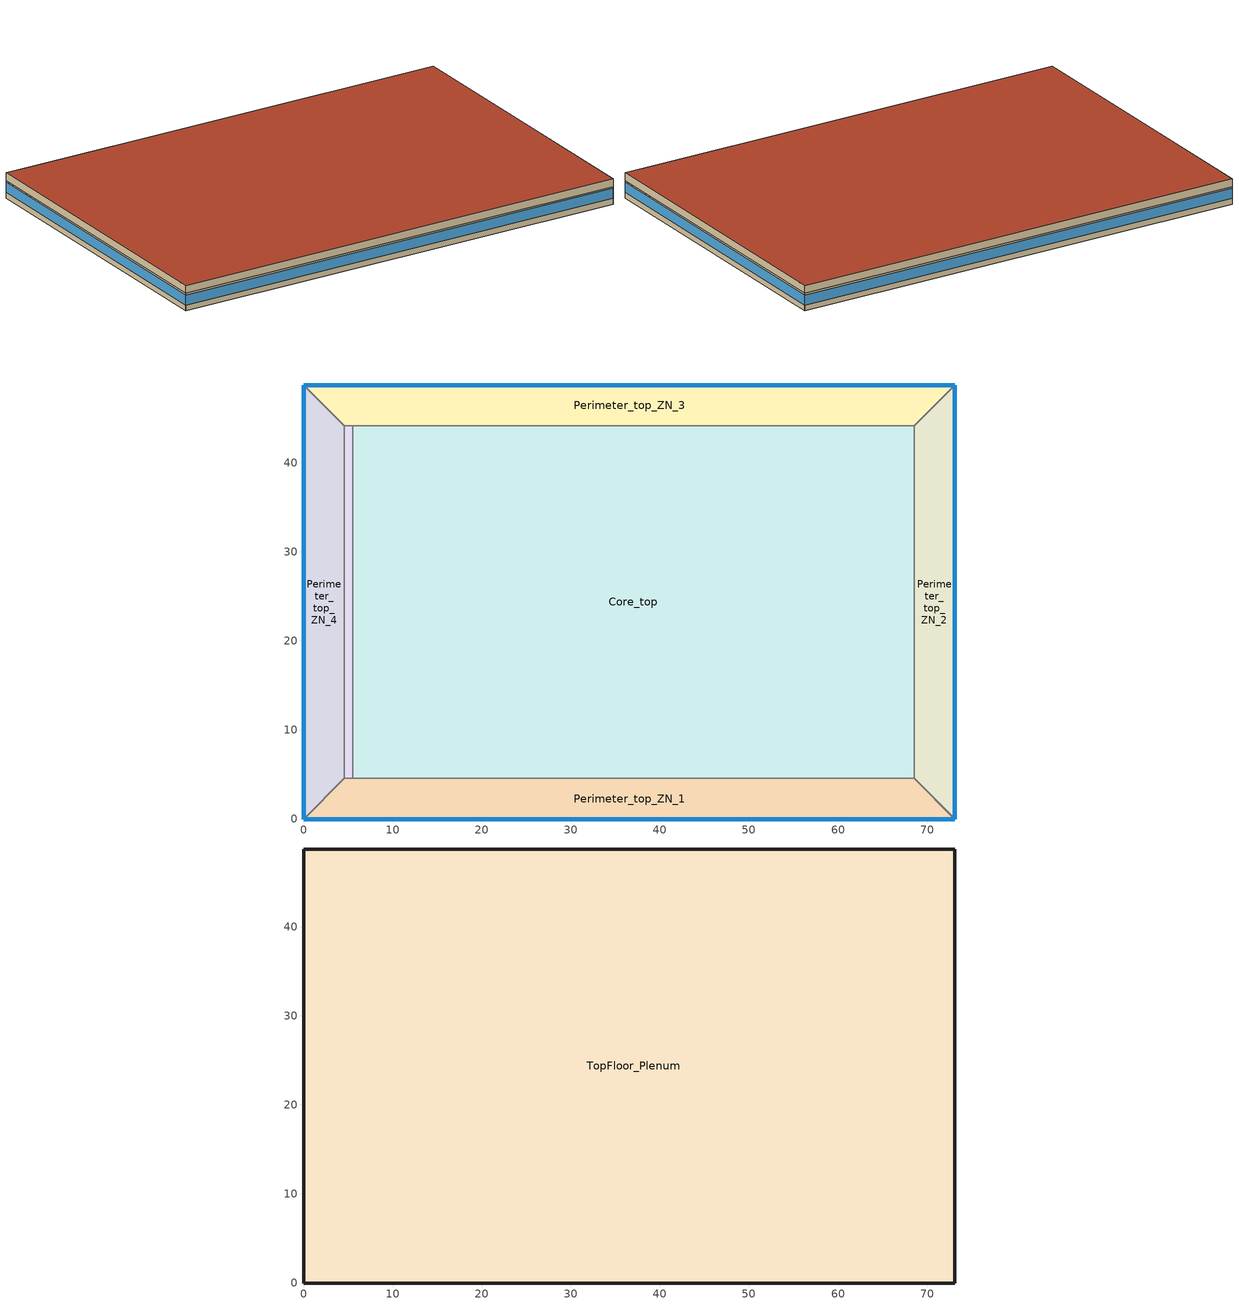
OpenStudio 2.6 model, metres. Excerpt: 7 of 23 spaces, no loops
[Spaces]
DataCenter_top_ZN_6
 floor adiabatic (BTAP-Int-Wall): 5.49,44.16 5.49,4.57 4.57,4.57 4.57,44.16 z43.6
 wall to Perimeter_top_ZN_4: 4.57,44.16 4.57,4.57 z43.6:46.34
 wall to Core_top: 5.49,4.57 5.49,44.16 z43.6:46.34
 wall to Perimeter_top_ZN_3: 5.49,44.16 4.57,44.16 z43.6:46.34
 wall to Perimeter_top_ZN_1: 4.57,4.57 5.49,4.57 z43.6:46.34
Perimeter_top_ZN_3
 floor adiabatic (BTAP-Int-Wall): 73.11,48.74 68.53,44.16 4.57,44.16 0,48.74 z43.6
 wall outside: 73.11,48.74 0,48.74 z43.6:46.34
 wall to Core_top: 5.49,44.16 68.53,44.16 z43.6:46.34
 wall to Perimeter_top_ZN_2: 68.53,44.16 73.11,48.74 z43.6:46.34
 wall to Perimeter_top_ZN_4: 0,48.74 4.57,44.16 z43.6:46.34
 window: 73.11,48.74 0,48.74 z44.51:46.1
Core_top
 floor adiabatic (BTAP-Int-Wall): 68.53,44.16 68.53,4.57 5.49,4.57 5.49,44.16 z43.6
 wall to Perimeter_top_ZN_1: 5.49,4.57 68.53,4.57 z43.6:46.34
 wall to Perimeter_top_ZN_2: 68.53,4.57 68.53,44.16 z43.6:46.34
Perimeter_top_ZN_2
 floor adiabatic (BTAP-Int-Wall): 73.11,48.74 73.11,0 68.53,4.57 68.53,44.16 z43.6
 wall outside: 73.11,0 73.11,48.74 z43.6:46.34
 wall to Perimeter_top_ZN_1: 68.53,4.57 73.11,0 z43.6:46.34
 window: 73.11,0 73.11,48.74 z44.51:46.1
Perimeter_top_ZN_1
 floor adiabatic (BTAP-Int-Wall): 68.53,4.57 73.11,0 0,0 4.57,4.57 z43.6
 wall outside: 0,0 73.11,0 z43.6:46.34
 wall to Perimeter_top_ZN_4: 4.57,4.57 0,0 z43.6:46.34
 window: 0,0 73.11,0 z44.51:46.1
Perimeter_top_ZN_4
 floor adiabatic (BTAP-Int-Wall): 0,48.74 4.57,44.16 4.57,4.57 0,0 z43.6
 wall outside: 0,48.74 0,0 z43.6:46.34
 window: 0,48.74 0,0 z44.51:46.1
TopFloor_Plenum
 floor to Perimeter_top_ZN_3: 73.11,48.74 68.53,44.16 4.57,44.16 0,48.74 z46.34
 floor to Perimeter_top_ZN_2: 73.11,48.74 73.11,0 68.53,4.57 68.53,44.16 z46.34
 floor to Perimeter_top_ZN_1: 68.53,4.57 73.11,0 0,0 4.57,4.57 z46.34
 floor to Perimeter_top_ZN_4: 0,48.74 4.57,44.16 4.57,4.57 0,0 z46.34
 floor to DataCenter_top_ZN_6: 5.49,44.16 5.49,4.57 4.57,4.57 4.57,44.16 z46.34
 floor to Core_top: 68.53,44.16 68.53,4.57 5.49,4.57 5.49,44.16 z46.34
 wall outside: 0,0 73.11,0 73.11,48.74 0,48.74 0,0 z46.34:47.56
 roof outside: 73.11,0 73.11,48.74 0,48.74 0,0 z47.56
[Building]
Building 1: North Axis {deg}=0; Default Construction Set=BTAP-Mass at hdd = 3890.0; Standards Number of Stories=13; Standards Number of Above Ground Stories=12; Standards Building Type=LargeOffice
[Site]
Toronto Pearson Intl AP_ON_CAN: Latitude {deg}=43.677; Longitude {deg}=-79.631; Time Zone {hr}=-5; Elevation {m}=173.4
[Site:WaterMainsTemperature]
Calculation Method=Correlation; Annual Average Outdoor Air Temperature {C}=9.05833; Maximum Difference In Monthly Average Outdoor Air Temperatures {deltaC}=28.3
[Site:GroundTemperature:BuildingSurface]
19.527, 19.502, 19.536, 19.598, 20.002, 21.64, 22.225, 22.375, 21.449, 20.121, 19.802, 19.633
[SizingPeriod:DesignDay] Barometric Pressure {Pa}=99259; Sky Clearness=0; Rain Indicator=0; Snow Indicator=0; Day of Month=21; Daylight Saving Time Indicator=0; Humidity Indicating Type=Wetbulb; Dry-Bulb Temperature Range Modifier Type=DefaultMultipliers
Name | Maximum Dry-Bulb Temperature {C} | Daily Dry-Bulb Temperature Range {deltaC} | Humidity Indicating Conditions at Maximum Dry-Bulb | Wind Speed {m/s} | Wind Direction {deg} | Month | Day Type | Solar Model Indicator | ASHRAE Taub | ASHRAE Taud
Toronto Pearson Intl AP Ann Clg .4% Condns DB=>MWB | 31.3 | 9.7 | 22.4 | 6 | 270 | 7 | SummerDesignDay | ASHRAETau | 0.425 | 2.27
Toronto Pearson Intl AP Ann Htg 99.6% Condns DB | -18 | 0 | -18 | 5.2 | 0 | 1 | WinterDesignDay | ASHRAEClearSky
[Material:NoMass] Roughness=Smooth; Thermal Absorptance=0.9; Solar Absorptance=0.7
Name | Thermal Resistance {m2-K/W} | Visible Absorptance
Typical Carpet Pad; Typical Carpet Pad 1 | 0.21648 | 0.8
Typical Insulation 1 | 5.20402 | 0.7
Typical Insulation 2 | 3.32618 | 0.7
Typical Insulation 3 | 5.46446 | 0.7
Typical Carpet Pad 2 | 1.25503 | 0.8
Typical Carpet Pad 3; Typical Carpet Pad 4 | 2.57255 | 0.8
Typical Insulation 4 | 0.454528 | 0.7
Typical Insulation 5 | 0.454545 | 0.7
[Material]
Name | Roughness | Thickness {m} | Conductivity {W/m-K} | Density {kg/m3} | Specific Heat {J/kg-K} | Thermal Absorptance | Solar Absorptance | Visible Absorptance
G05 25mm wood | MediumSmooth | 0.0254 | 0.15 | 608 | 1630 | 0.9 | 0.5 | 0.5
100mm Normalweight concrete floor 1 | MediumSmooth | 0.1016 | 2.31 | 2322 | 832
G01 13mm gypsum board 1 | Smooth | 0.0127 | 0.16 | 800 | 1090 | 0.9 | 0.7 | 0.5
4 in. Normalweight Concrete Floor 1 | MediumRough | 0.1016 | 2.31 | 2322 | 832 | 0.9 | 0.7 | 0.7
1IN Stucco 1 | Smooth | 0.0253 | 0.6918 | 1858 | 837 | 0.9 | 0.7 | 0.92
8IN CONCRETE HW RefBldg 1 | Rough | 0.2032 | 1.311 | 2240 | 836.8 | 0.9 | 0.7 | 0.7
1/2IN Gypsum 1 | Smooth | 0.0127 | 0.16 | 784.9 | 830 | 0.9 | 0.4 | 0.4
Metal Roof Surface 1; F08 Metal surface 1 | Smooth | 0.0008 | 45.28 | 7824 | 500 | 0.9 | 0.7 | 0.7
6 in. Normalweight Concrete Floor 1; 6 in. Normalweight Concrete Floor 2; 6 in. Normalweight Concrete Floor 3 | MediumRough | 0.1524 | 2.31 | 2322 | 832 | 0.9 | 0.7 | 0.7
[Construction]
BTAP-Int-Partition; BTAP-Int-Door: G05 25mm wood
BTAP-Int-Floor: 100mm Normalweight concrete floor 1, Typical Carpet Pad
BTAP-Int-Wall: G01 13mm gypsum board 1, G01 13mm gypsum board 1
BTAP-Int-Ceiling: Typical Carpet Pad, 100mm Normalweight concrete floor 1
BTAP-Int-Window: SimpleGlazing
BTAP-Ext-Floor-Mass:U-0.183: Typical Insulation 1, 4 in. Normalweight Concrete Floor 1, Typical Carpet Pad 1
BTAP-Ext-Wall-Mass:U-0.278: 1IN Stucco 1, 8IN CONCRETE HW RefBldg 1, Typical Insulation 2, 1/2IN Gypsum 1
BTAP-Ext-Roof-Metal:U-0.183: Metal Roof Surface 1, Typical Insulation 3
BTAP-Grnd-Floor-Mass:U-0.757: 6 in. Normalweight Concrete Floor 1, Typical Carpet Pad 2
BTAP-Grnd-Wall-Mass:U-0.379: 6 in. Normalweight Concrete Floor 2, Typical Carpet Pad 3
BTAP-Grnd-Roof-Mass:U-0.379: 6 in. Normalweight Concrete Floor 3, Typical Carpet Pad 4
BTAP-Ext-FixedWindow:U=0.220 SHGC=0.600; BTAP-Ext-GlassDoors:U=0.220 SHGC=0.600; BTAP-Ext-Skylights:U=0.220 SHGC=0.600; BTAP-Ext-DaylightDomes:U=0.220 SHGC=0.600; BTAP-Ext-DaylightDiffuser:U=0.220 SHGC=0.600: SimpleGlazing:U=0.220 SHGC=0.600
BTAP-Ext-Door:U-2.2: F08 Metal surface 1, Typical Insulation 4
BTAP-Ext-OverHeadDoor:U-2.2: Typical Insulation 5
[DefaultConstructionSet]
BTAP-Mass at hdd = 3890.0: Default Exterior Surface Constructions=BTAP-Mass at hdd = 3890.0; Default Interior Surface Constructions=Default Surface Constructions 2; Default Ground Contact Surface Constructions=BTAP-Mass at hdd = 3890.0 1; Default Exterior SubSurface Constructions=BTAP-Mass at hdd = 3890.0; Default Interior SubSurface Constructions=Default Sub Surface Constructions 2; Interior Partition Construction=BTAP-Int-Partition
[DefaultSurfaceConstructions]
Name | Floor Construction | Wall Construction | Roof Ceiling Construction
Default Surface Constructions 2 | BTAP-Int-Floor | BTAP-Int-Wall | BTAP-Int-Ceiling
BTAP-Mass at hdd = 3890.0 | BTAP-Ext-Floor-Mass:U-0.183 | BTAP-Ext-Wall-Mass:U-0.278 | BTAP-Ext-Roof-Metal:U-0.183
BTAP-Mass at hdd = 3890.0 1 | BTAP-Grnd-Floor-Mass:U-0.757 | BTAP-Grnd-Wall-Mass:U-0.379 | BTAP-Grnd-Roof-Mass:U-0.379
[DefaultSubSurfaceConstructions]
Name | Fixed Window Construction | Operable Window Construction | Door Construction | Glass Door Construction | Overhead Door Construction | Skylight Construction | Tubular Daylight Dome Construction | Tubular Daylight Diffuser Construction
Default Sub Surface Constructions 2 | BTAP-Int-Window | BTAP-Int-Window | BTAP-Int-Door
BTAP-Mass at hdd = 3890.0 | BTAP-Ext-FixedWindow:U=0.220 SHGC=0.600 | BTAP-Ext-FixedWindow:U=0.220 SHGC=0.600 | BTAP-Ext-Door:U-2.2 | BTAP-Ext-GlassDoors:U=0.220 SHGC=0.600 | BTAP-Ext-OverHeadDoor:U-2.2 | BTAP-Ext-Skylights:U=0.220 SHGC=0.600 | BTAP-Ext-DaylightDomes:U=0.220 SHGC=0.600 | BTAP-Ext-DaylightDiffuser:U=0.220 SHGC=0.600
[WindowMaterial:SimpleGlazingSystem] U-Factor {W/m2-K}=2.2; Solar Heat Gain Coefficient=0.6; Visible Transmittance=0.21
SimpleGlazing; SimpleGlazing:U=0.220 SHGC=0.600
[Space] Building Story=Building Story 3
Name | Space Type | Thermal Zone | Part of Total Floor Area
DataCenter_top_ZN_6 | Space Function Office - open plan | ALL_BT=Space Function_ST=Office - open plan_FL=Building Story 3_SCH=A
Perimeter_top_ZN_3 | Space Function Office - open plan | ALL_BT=Space Function_ST=Office - open plan_FL=Building Story 3_SCH=A 1 | Yes
Core_top | Space Function Office - open plan | ALL_BT=Space Function_ST=Office - open plan_FL=Building Story 3_SCH=A 4 | Yes
Perimeter_top_ZN_2 | Space Function Office - open plan | ALL_BT=Space Function_ST=Office - open plan_FL=Building Story 3_SCH=A 2 | Yes
Perimeter_top_ZN_1 | Space Function Office - open plan | ALL_BT=Space Function_ST=Office - open plan_FL=Building Story 3_SCH=A 3 | Yes
TopFloor_Plenum | Space Function - undefined - | ALL_BT=Space Function_ST=- undefined -_FL=Building Story 3_SCH=A | No
Perimeter_top_ZN_4 | Space Function Office - open plan | ALL_BT=Space Function_ST=Office - open plan_FL=Building Story 3_SCH=A 5 | Yes
[BuildingStory]
Building Story 3: Nominal Z Coordinate {m}=43.5952
[SpaceType] Standards Building Type=Space Function
Name | Default Schedule Set | Design Specification Outdoor Air Object | Standards Space Type
Space Function Office - open plan | Space Function Office - open plan Schedule Set | Space Function Office - open plan Ventilation | Office - open plan
Space Function - undefined - | Space Function - undefined - Schedule Set | Space Function - undefined - Ventilation | - undefined -
[DesignSpecification:OutdoorAir]
Name | Outdoor Air Flow per Person {m3/s-person} | Outdoor Air Flow per Floor Area {m3/s-m2} | Outdoor Air Flow Air Changes per Hour {1/hr} | Outdoor Air Method
Space Function - undefined - Ventilation | 0 | 0 | 0
Space Function Office - open plan Ventilation |  | 0.0004318 |  | Sum
[DefaultScheduleSet] Infiltration Schedule=Always On
Name | Number of People Schedule | People Activity Level Schedule | Lighting Schedule | Electric Equipment Schedule
Space Function - undefined - Schedule Set
Space Function Office - open plan Schedule Set | NECB-A-Occupancy | NECB-Activity | NECB-A-Lighting | NECB-A-Electric-Equipment
[ThermostatSetpoint:DualSetpoint]
Name | Heating Setpoint Temperature Schedule | Cooling Setpoint Temperature Schedule
Space Function - undefined - Thermostat 4
Space Function Office - open plan Thermostat 24; Space Function Office - open plan Thermostat 25; Space Function Office - open plan Thermostat 32; Space Function Office - open plan Thermostat 34; Space Function Office - open plan Thermostat 36; Space Function Office - open plan Thermostat 37 | NECB-A-Thermostat Setpoint-Heating | NECB-A-Thermostat Setpoint-Cooling
[People:Definition]
Space Function Office - open plan People Definition: Number of People Calculation Method=People/Area; People per Space Floor Area {person/m2}=0.0500522; Fraction Radiant=0.3
[People]
Space Function Office - open plan People: People Definition=Space Function Office - open plan People Definition; Space or SpaceType=Space Function Office - open plan; Work Efficiency Schedule=Work Efficiency Schedule; Clothing Insulation Schedule=Clothing Schedule; Air Velocity Schedule=Air Velocity Schedule; Multiplier=1
[Lights:Definition]
Space Function Office - open plan Lights Definition: Design Level Calculation Method=Watts/Area; Watts per Space Floor Area {W/m2}=10.9999; Fraction Radiant=0.5; Fraction Visible=0.2
[Lights]
Space Function Office - open plan Lights: Lights Definition=Space Function Office - open plan Lights Definition; Space or SpaceType=Space Function Office - open plan; Fraction Replaceable=1
[ElectricEquipment:Definition]
Space Function Office - open plan Elec Equip Definition: Design Level Calculation Method=Watts/Area; Watts per Space Floor Area {W/m2}=7.49994; Fraction Radiant=0.5
[ElectricEquipment]
Space Function Office - open plan Elec Equip: Electric Equipment Definition=Space Function Office - open plan Elec Equip Definition; Space or SpaceType=Space Function Office - open plan
[SpaceInfiltration:DesignFlowRate] Schedule=Always On Discrete; Design Flow Rate Calculation Method=Flow/ExteriorArea; Flow per Exterior Surface Area {m3/s-m2}=0.00025; Constant Term Coefficient=0; Temperature Term Coefficient=0; Velocity Term Coefficient=0.224; Velocity Squared Term Coefficient=0
Name | Space or SpaceType
Perimeter_top_ZN_1 Infiltration | Perimeter_top_ZN_1
Perimeter_top_ZN_2 Infiltration | Perimeter_top_ZN_2
Perimeter_top_ZN_3 Infiltration | Perimeter_top_ZN_3
Perimeter_top_ZN_4 Infiltration | Perimeter_top_ZN_4
TopFloor_Plenum Infiltration | TopFloor_Plenum
[ThermalZone] Use Ideal Air Loads=No
Name | Thermostat
ALL_BT=Space Function_ST=- undefined -_FL=Building Story 3_SCH=A | Space Function - undefined - Thermostat 4
ALL_BT=Space Function_ST=Office - open plan_FL=Building Story 3_SCH=A | Space Function Office - open plan Thermostat 24
ALL_BT=Space Function_ST=Office - open plan_FL=Building Story 3_SCH=A 1 | Space Function Office - open plan Thermostat 25
ALL_BT=Space Function_ST=Office - open plan_FL=Building Story 3_SCH=A 2 | Space Function Office - open plan Thermostat 32
ALL_BT=Space Function_ST=Office - open plan_FL=Building Story 3_SCH=A 3 | Space Function Office - open plan Thermostat 34
ALL_BT=Space Function_ST=Office - open plan_FL=Building Story 3_SCH=A 4 | Space Function Office - open plan Thermostat 36
ALL_BT=Space Function_ST=Office - open plan_FL=Building Story 3_SCH=A 5 | Space Function Office - open plan Thermostat 37
[Sizing:Zone] Zone Cooling Design Supply Air Temperature Input Method=SupplyAirTemperature; Zone Cooling Design Supply Air Temperature {C}=14; Zone Cooling Design Supply Air Temperature Difference {deltaC}=11.11; Zone Heating Design Supply Air Temperature Input Method=SupplyAirTemperature; Zone Heating Design Supply Air Temperature {C}=40; Zone Heating Design Supply Air Temperature Difference {deltaC}=11.11; Zone Cooling Design Supply Air Humidity Ratio {kg-H2O/kg-air}=0.0085; Zone Heating Design Supply Air Humidity Ratio {kg-H2O/kg-air}=0.008; Cooling Design Air Flow Method=DesignDay; Heating Design Air Flow Method=DesignDay; Account for Dedicated Outdoor Air System=No; Dedicated Outdoor Air System Control Strategy=NeutralSupplyAir; Dedicated Outdoor Air Low Setpoint Temperature for Design {C}=autosize; Dedicated Outdoor Air High Setpoint Temperature for Design {C}=autosize
ALL_BT=Space Function_ST=- undefined -_FL=Building Story 3_SCH=A; ALL_BT=Space Function_ST=- undefined -_FL=Building Story 2_SCH=A; ALL_BT=Space Function_ST=- undefined -_FL=Building Story 1_SCH=A
[Schedule:Ruleset]
Always On: Default Day Schedule=Always On Default
Clothing Schedule: Default Day Schedule=Clothing Schedule Default Winter Clothes
Air Velocity Schedule: Default Day Schedule=Air Velocity Schedule Default
Work Efficiency Schedule: Default Day Schedule=Work Efficiency Schedule Default
NECB-A-Occupancy: Default Day Schedule=NECB-A-Occupancy Default
NECB-Activity: Default Day Schedule=NECB-Activity Default; Summer Design Day Schedule=NECB-Activity Summer Design Day; Winter Design Day Schedule=NECB-Activity Winter Design Day
NECB-A-Lighting: Default Day Schedule=NECB-A-Lighting Default
NECB-A-Electric-Equipment: Default Day Schedule=NECB-A-Electric-Equipment Default
NECB-A-Thermostat Setpoint-Heating: Default Day Schedule=NECB-A-Thermostat Setpoint-Heating Default
NECB-A-Thermostat Setpoint-Cooling: Default Day Schedule=NECB-A-Thermostat Setpoint-Cooling Default
[Schedule:Day]
Always On Default; Clothing Schedule Default Winter Clothes: 24, 0, 1
Clothing Schedule Summer Clothes: 24, 0, 0.5
Air Velocity Schedule Default; NECB-A-Electric-Equipment Sat Day; NECB-A-Electric-Equipment Sun|Hol Day: 24, 0, 0.2
Work Efficiency Schedule Default; NECB-A-Occupancy Sat Day; NECB-A-Occupancy Sun|Hol Day: 24, 0, 0
NECB-A-Occupancy Default; NECB-A-Occupancy Default|Wkdy Day: 7, 0, 0, 8, 0, 0.1, 9, 0, 0.7, 12, 0, 0.9, 14, 0, 0.5, 17, 0, 0.9, 18, 0, 0.7, 19, 0, 0.3, 23, 0, 0.1, 24, 0, 0
NECB-Activity Default; NECB-Activity Winter Design Day; NECB-Activity Summer Design Day: 24, 0, 130
NECB-A-Lighting Default; NECB-A-Lighting Default|Wkdy Day: 7, 0, 0.05, 8, 0, 0.3, 9, 0, 0.8, 17, 0, 0.9, 18, 0, 0.8, 19, 0, 0.5, 21, 0, 0.3, 23, 0, 0.1, 24, 0, 0.05
NECB-A-Lighting Sat Day; NECB-A-Lighting Sun|Hol Day: 24, 0, 0.05
NECB-A-Electric-Equipment Default; NECB-A-Electric-Equipment Default|Wkdy Day: 7, 0, 0.2, 8, 0, 0.3, 9, 0, 0.8, 18, 0, 0.9, 19, 0, 0.5, 21, 0, 0.3, 24, 0, 0.2
NECB-A-Thermostat Setpoint-Heating Default; NECB-A-Thermostat Setpoint-Heating Default|Wkdy Day: 6, 0, 18, 7, 0, 20, 21, 0, 22, 24, 0, 18
NECB-A-Thermostat Setpoint-Heating Sat Day; NECB-A-Thermostat Setpoint-Heating Sun|Hol Day: 24, 0, 18
NECB-A-Thermostat Setpoint-Cooling Default; NECB-A-Thermostat Setpoint-Cooling Default|Wkdy Day: 6, 0, 35, 21, 0, 24, 24, 0, 35
NECB-A-Thermostat Setpoint-Cooling Sat Day; NECB-A-Thermostat Setpoint-Cooling Sun|Hol Day: 24, 0, 35
[Schedule:Rule] Date Specification Type=DateRange; Start Day=1
Name | Schedule Ruleset | Rule Order | Day Schedule | Start Month | End Month | End Day | Apply Monday | Apply Tuesday | Apply Wednesday | Apply Thursday | Apply Friday | Apply Saturday | Apply Sunday
Schedule Rule 1 | Clothing Schedule | 0 | Clothing Schedule Summer Clothes | 5 | 9 | 30
Schedule Rule 2 | NECB-A-Occupancy | 2 | NECB-A-Occupancy Default|Wkdy Day | 1 | 12 | 31 | Yes | Yes | Yes | Yes | Yes
Schedule Rule 3 | NECB-A-Occupancy | 1 | NECB-A-Occupancy Sat Day | 1 | 12 | 31 |  |  |  |  |  | Yes
Schedule Rule 4 | NECB-A-Occupancy | 0 | NECB-A-Occupancy Sun|Hol Day | 1 | 12 | 31 |  |  |  |  |  |  | Yes
Schedule Rule 5 | NECB-A-Lighting | 2 | NECB-A-Lighting Default|Wkdy Day | 1 | 12 | 31 | Yes | Yes | Yes | Yes | Yes
Schedule Rule 6 | NECB-A-Lighting | 1 | NECB-A-Lighting Sat Day | 1 | 12 | 31 |  |  |  |  |  | Yes
Schedule Rule 7 | NECB-A-Lighting | 0 | NECB-A-Lighting Sun|Hol Day | 1 | 12 | 31 |  |  |  |  |  |  | Yes
Schedule Rule 8 | NECB-A-Electric-Equipment | 2 | NECB-A-Electric-Equipment Default|Wkdy Day | 1 | 12 | 31 | Yes | Yes | Yes | Yes | Yes
Schedule Rule 9 | NECB-A-Electric-Equipment | 1 | NECB-A-Electric-Equipment Sat Day | 1 | 12 | 31 |  |  |  |  |  | Yes
Schedule Rule 10 | NECB-A-Electric-Equipment | 0 | NECB-A-Electric-Equipment Sun|Hol Day | 1 | 12 | 31 |  |  |  |  |  |  | Yes
Schedule Rule 11 | NECB-A-Thermostat Setpoint-Heating | 2 | NECB-A-Thermostat Setpoint-Heating Default|Wkdy Day | 1 | 12 | 31 | Yes | Yes | Yes | Yes | Yes
Schedule Rule 12 | NECB-A-Thermostat Setpoint-Heating | 1 | NECB-A-Thermostat Setpoint-Heating Sat Day | 1 | 12 | 31 |  |  |  |  |  | Yes
Schedule Rule 13 | NECB-A-Thermostat Setpoint-Heating | 0 | NECB-A-Thermostat Setpoint-Heating Sun|Hol Day | 1 | 12 | 31 |  |  |  |  |  |  | Yes
Schedule Rule 14 | NECB-A-Thermostat Setpoint-Cooling | 2 | NECB-A-Thermostat Setpoint-Cooling Default|Wkdy Day | 1 | 12 | 31 | Yes | Yes | Yes | Yes | Yes
Schedule Rule 15 | NECB-A-Thermostat Setpoint-Cooling | 1 | NECB-A-Thermostat Setpoint-Cooling Sat Day | 1 | 12 | 31 |  |  |  |  |  | Yes
Schedule Rule 16 | NECB-A-Thermostat Setpoint-Cooling | 0 | NECB-A-Thermostat Setpoint-Cooling Sun|Hol Day | 1 | 12 | 31 |  |  |  |  |  |  | Yes
[Schedule:Constant]
Always On Discrete: Value=1
